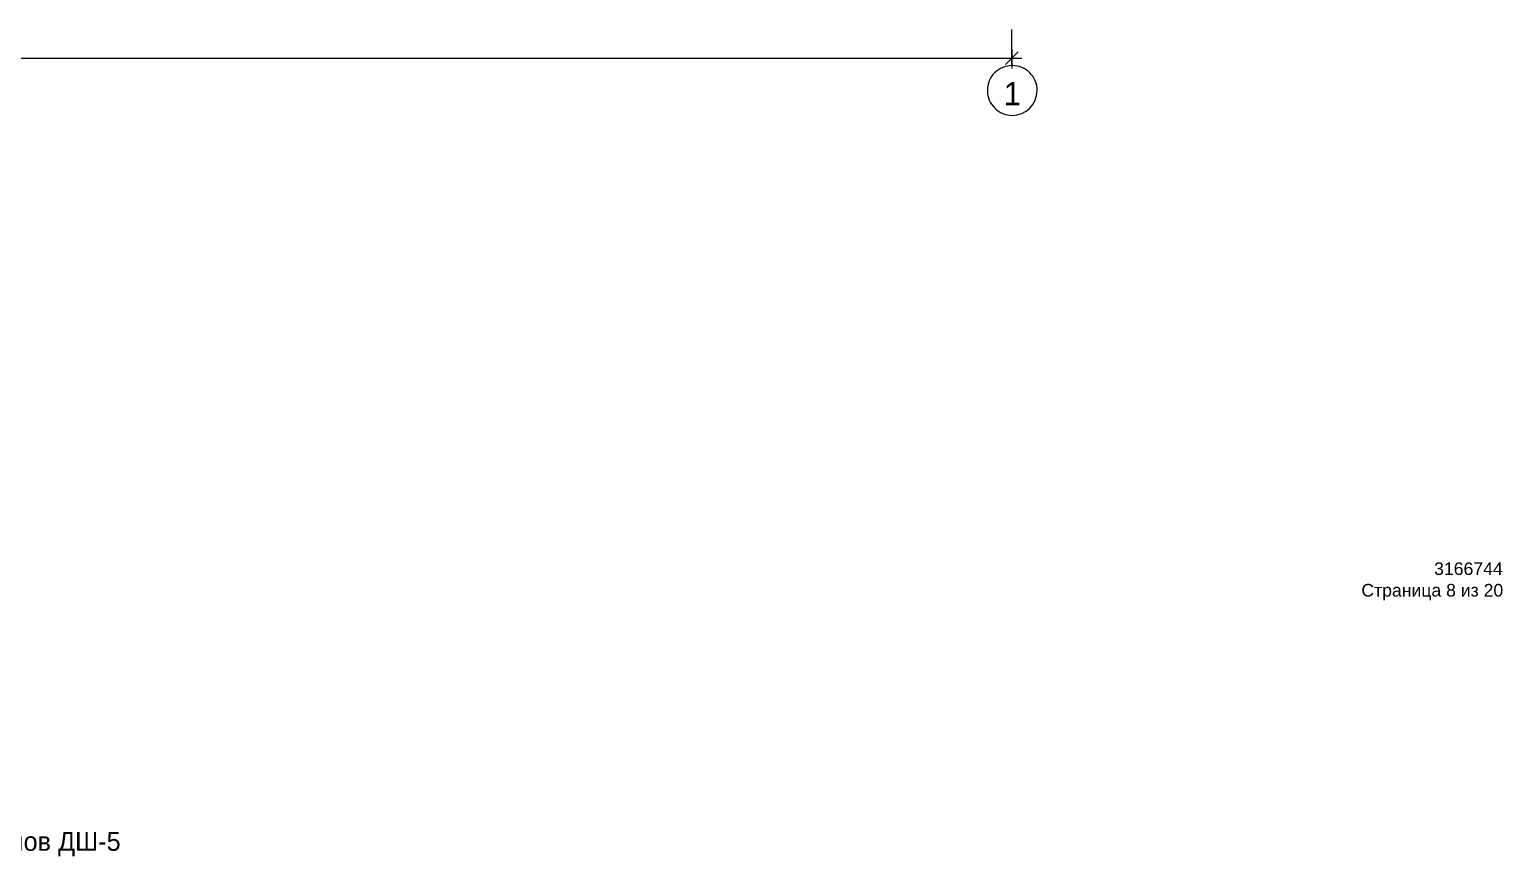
# Model space of a CAD drawing. Header units: millimetres. Extents: x 2294 to 908349, y -83289 to 219220.
# Drawn here: x 387036 to 405414, y -20324 to -10013 of the extents above; entities that cross this region are included whole.
import ezdxf

# ---------------------------------------------------------------- set-up
doc = ezdxf.new("R2010")
doc.units = ezdxf.units.MM
doc.layers.add('PDF _Геометрия', color=7, linetype='Continuous')
doc.layers.add('PDF _Текст', color=7, linetype='Continuous')
doc.styles.add('PDF ArialMT', font='arial.ttf')

msp = doc.modelspace()

# ---------------------------------------------------------------- linework, layer by layer
at = {"layer": 'PDF _Геометрия', "lineweight": 9}
for points in [[(399293.6233480426, -10467.64808754681), (399293.6233480426, -10013.00437868538)], [(399293.6233480426, -10262.18410373165), (399293.6233480426, -10371.47345685645), (399293.6233480426, -10498.24910643662)], [(319709.1164227484, -10371.47345685645), (372653.2506370454, -10371.47345685645), (399416.0274234137, -10371.47345685645)]]:
    msp.add_lwpolyline(points, dxfattribs=at)
at = {"layer": 'PDF _Геометрия', "lineweight": 18}
msp.add_lwpolyline([(399297.9949220608, -10463.27651343273, 0.4225352112612406), (398987.6131593289, -10773.65827630705, 0.4172634351384606), (399297.9949222507, -11084.04003908637, 0.411971830988338), (399608.3766849826, -10773.65827625955, 0.4172634351384605)], format="xyb", close=True, dxfattribs=at)
msp.add_lwpolyline([(399372.3116822767, -10292.78512262146), (399293.6233480426, -10371.47345685645), (399214.9350138067, -10450.16179109144)], dxfattribs=at)

# ---------------------------------------------------------------- texts
at = {"layer": 'PDF _Текст', "attachment_point": 4, "style": ''}
for s, insert, char_height in [('1', (399191.0471362977, -10812.76036560594), 289.4502280538725), ('Деформационный шов ДШ-5', (383954.5869763573, -20171.352437275), 235.2868864584291)]:
    msp.add_mtext(s, dxfattribs=dict(at, insert=insert, char_height=char_height))
at = {"layer": 'PDF _Текст', "color": 154, "true_color": 0x0052a2, "char_height": 157.3730664761157, "attachment_point": 4, "style": 'PDF ArialMT'}
for s, insert in [('3166744', (404560.5748415985, -16736.84547406202)), ('Страница 8 из 20', (403652.7682392509, -17028.27707867464))]:
    msp.add_mtext(s, dxfattribs=dict(at, insert=insert))

doc.saveas('drawing.dxf')
